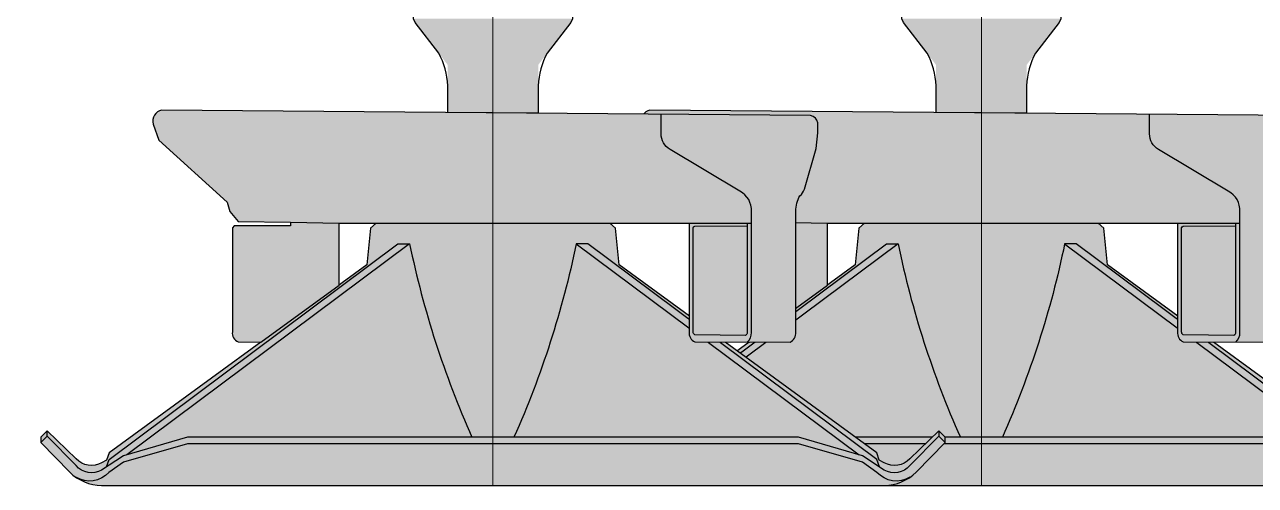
# Model space of a CAD drawing. Header units: millimetres. Extents: x -3516 to 16250, y -11500 to 11784.
# Drawn here: x -3154 to -2474, y 1 to 255 of the extents above; entities that cross this region are included whole.
import ezdxf
from ezdxf.enums import TextEntityAlignment as Align

# ---------------------------------------------------------------- set-up
doc = ezdxf.new("R2010")
doc.units = ezdxf.units.MM
doc.set_wipeout_variables(frame=1)
doc.layers.add('Техника LTM 1050-3.1', color=250, linetype='Continuous')
doc.layers.add('Техника LTM 1050-3.1 Штрих', color=7, linetype='Continuous', true_color=0xffe79e)
doc.styles.add('arial', font='arial.ttf')

# ---------------------------------------------------------------- blocks, each defined once
blk = doc.blocks.new('LTM 1050-3.1-20231118.195502')
at = {"color": 0, "linetype": 'ByBlock', "lineweight": -2, "ltscale": 20, "transparency": 16777216}
for points in [[(3505.656222141726, 3407.900035304396, -2.220446049250313e-16), (3479.881300982641, 3474.696075301137, 0.09015884617429791)], [(3410.44864572314, 3727.999964473856, -4.440892098500626e-16), (2675.000061136001, 3727.999964473856, 0.414213562372754)], [(2625.000061136001, 3677.999964473856, -1.110223024625157e-16), (2625.000061136001, 3652.213078400106, -0.345304035993381)]]:
    blk.add_lwpolyline(points, format="xyb", dxfattribs=at)
blk = doc.blocks.new('LTM 1050-3.1-20231121.18174')
at = {"color": 0, "linetype": 'ByBlock', "lineweight": -2, "ltscale": 20, "transparency": 16777216}
for points in [[(-25, 220.9041778802202), (-25, 220.9041778802202), (-25.460677499339567, 225.591027426161), (-26.45755500956949, 230.19374593311764), (-27.97739155883437, 234.65119804034217), (-30, 238.9041778802202), (-43, 255.90417788022032), (-44, 257.90417788022023), (-44, 902.2332086948155), (44, 902.2332086948155), (44, 257.90417788022023), (43.00000000000006, 255.90417788022032), (30, 238.9041778802202), (30, 238.9041778802202), (27.977391558834313, 234.65119804034217), (26.45755500956949, 230.19374593311764), (25.460677499339567, 225.591027426161), (25.000000000000057, 220.9041778802202), (24.999999999999943, 220.9041778802202), (24.999999999999943, 205.6968529761123), (-25, 206.11150278432584)], [(216.333999999988, 0), (221.2094669225399, 0.5051487299104735), (225.89595106994176, 1.941191656977253), (230.2174502883609, 4.254197808596928), (234.0116695296747, 7.3573016259178985), (234.0116695296747, 7.3573016259178985), (250, 23.74718352308264), (250, 26.69569350191159), (246.46446609406848, 30.231092785543296), (230.4761356237141, 14.597893635422167), (230.4761356237141, 14.597893635422167), (227.40183414514405, 12.32897818172819), (223.76671970320695, 11.152011779841644), (219.94598975064923, 11.18847473059202), (216.333999999988, 12.434603519388418), (216.333999999988, 12.434603519388418), (213.59664241412247, 13.95818772407074), (212.23635946215654, 17.973307578999083), (69.7321725260699, 121.83763198772795), (67.6918066310027, 142.14210438117152), (64.57554258409074, 144.92774828244), (-64.57554258409074, 144.92774828244), (-67.6918066310027, 142.14210438117152), (-69.7321725260699, 121.83763198772795), (-212.23635946215654, 17.973307578999083), (-213.59664241412247, 13.95818772407074), (-216.333999999988, 12.434603519388418), (-216.333999999988, 12.434603519388418), (-219.94598975064923, 11.18847473059202), (-223.766719703207, 11.152011779841644), (-227.40183414514405, 12.32897818172819), (-230.4761356237141, 14.597893635422224), (-230.4761356237141, 14.597893635422167), (-246.46446609406848, 30.231092785543296), (-250, 26.69569350191159), (-250, 23.74718352308264), (-234.0116695296747, 7.3573016259178985), (-234.0116695296747, 7.3573016259178985), (-230.2174502883609, 4.254197808596928), (-225.89595106994176, 1.941191656977253), (-221.2094669225399, 0.5051487299104735), (-216.333999999988, 0)]]:
    blk.add_wipeout(points, dxfattribs=at)
at = {"layer": 'Техника LTM 1050-3.1 Штрих', "ltscale": 20, "transparency": 16777216}
h = blk.add_hatch(color=256, dxfattribs=at)
h.dxf.hatch_style = 1
h.set_gradient(color1=(173, 173, 173), tint=1, name='CYLINDER')
h.paths.add_polyline_path([(-3.552713678800501e-15, 205.9041778802191), (25, 205.6968529761123), (25, 232.3657163417587), (43, 255.9041778802202), (44, 257.9041778802202), (0, 257.9041778802202)])
h.paths.add_polyline_path([(1.77635683940025e-15, 257.9041778802202), (-44, 257.9041778802202), (-43, 255.9041778802202), (-25, 232.3657163417587), (-25, 206.1115027843259), (0, 205.9041778802191)])
at = {"layer": 'Техника LTM 1050-3.1 Штрих', "ltscale": 20, "true_color": 0xadadad, "transparency": 16777216}
h = blk.add_hatch(color=253, dxfattribs=at)
h.dxf.hatch_style = 1
edge = h.paths.add_edge_path()
edge.add_arc((216.177342254826, 25.29246412849063), 25.29294928117527, 270.3548769625855, 314.8384819658716)
edge.add_line((234.0116695296747, 7.357301625917898), (250, 23.74718352308264))
edge.add_line((250, 23.74718352308264), (250, 26.69569350191159))
edge.add_line((250, 26.69569350191159), (246.4644660940685, 30.2310927855433))
edge.add_line((246.4644660940685, 30.2310927855433), (230.4761356237141, 14.59789363542222))
edge.add_arc((221.9683769416404, 22.90836708490321), 11.89310416783307, 241.7219031112774, 315.6720737751302, ccw=False)
edge.add_line((216.333999999988, 12.43460351938847), (213.5966424141225, 13.95818772407074))
edge.add_line((213.5966424141225, 13.95818772407074), (212.2363594621565, 17.97330757899908))
edge.add_line((212.2363594621565, 17.97330757899908), (69.73217252606992, 121.8376319877279))
edge.add_line((69.73217252606992, 121.8376319877279), (67.69180663100269, 142.1421043811715))
edge.add_line((67.69180663100269, 142.1421043811715), (64.57554258409073, 144.92774828244))
edge.add_line((64.57554258409073, 144.92774828244), (-64.57554258409073, 144.92774828244))
edge.add_line((-64.57554258409073, 144.92774828244), (-67.69180663100269, 142.1421043811715))
edge.add_line((-67.69180663100269, 142.1421043811715), (-69.73217252606992, 121.8376319877279))
edge.add_line((-69.73217252606992, 121.8376319877279), (-212.2363594621565, 17.97330757899908))
edge.add_line((-212.2363594621565, 17.97330757899908), (-213.5966424141225, 13.95818772407074))
edge.add_line((-213.5966424141225, 13.95818772407074), (-216.333999999988, 12.43460351938847))
edge.add_arc((-221.9683769416404, 22.90836708490321), 11.89310416783306, 224.3279262248698, 298.27809688872253, ccw=False)
edge.add_line((-230.4761356237141, 14.59789363542222), (-246.4644660940685, 30.2310927855433))
edge.add_line((-246.4644660940685, 30.2310927855433), (-250, 26.69569350191159))
edge.add_line((-250, 26.69569350191159), (-250, 23.74718352308264))
edge.add_line((-250, 23.74718352308264), (-234.0116695296747, 7.357301625917898))
edge.add_arc((-216.177342254826, 25.29246412849063), 25.29294928117527, 225.1615180341284, 269.6451230374145)
edge.add_line((-216.333999999988, 0), (216.333999999988, 0))
at = {"color": 0, "linetype": 'ByBlock', "lineweight": -2, "ltscale": 20, "transparency": 16777216}
for points in [[(-25, 206.1115027843259), (-25, 220.9041778802202, 0.115827221158946), (-30, 238.9041778802202), (-43, 255.9041778802202), (-44, 257.9041778802202), (-44, 902.2332086948154), (44, 902.2332086948154), (44, 257.9041778802202), (43, 255.9041778802202), (30, 238.9041778802202, 0.115827221158946), (25, 220.9041778802202), (25, 205.6968529761123)], [(216.333999999988, 0, 0.1965710641964329), (234.0116695296747, 7.357301625917898), (250, 23.74718352308264), (250, 26.69569350191159), (246.4644660940685, 30.2310927855433), (230.4761356237141, 14.59789363542222, -0.3343535743777284), (216.333999999988, 12.43460351938847), (213.5966424141225, 13.95818772407074), (212.2363594621565, 17.97330757899908), (69.73217252606992, 121.8376319877279), (67.69180663100269, 142.1421043811715), (64.57554258409073, 144.92774828244), (-64.57554258409073, 144.92774828244), (-67.69180663100269, 142.1421043811715), (-69.73217252606992, 121.8376319877279), (-212.2363594621565, 17.97330757899908), (-213.5966424141225, 13.95818772407074), (-216.333999999988, 12.43460351938847, -0.3343535743777284), (-230.4761356237141, 14.59789363542222), (-246.4644660940685, 30.2310927855433), (-250, 26.69569350191159), (-250, 23.74718352308264), (-234.0116695296747, 7.357301625917898, 0.1965710641964329), (-216.333999999988, 0)]]:
    blk.add_lwpolyline(points, format="xyb", close=True, dxfattribs=at)
for points in [[(-213.6544874114188, 10.21411678282311), (-212.2363594621565, 14.38270141559769), (-52.50589217718516, 133.517840214161), (-46.0616332264326, 133.5242437619308, 0.05379172285467965), (-11.61562349151063, 26.60597158098244)], [(213.6544874114188, 10.21411678282311), (212.2363594621565, 14.38270141559769), (52.50589217718516, 133.517840214161), (46.0616332264326, 133.5242437619308, -0.05379172285467965), (11.61562349151063, 26.60597158098244)], [(246.4644660940685, 30.2310927855433), (246.4644660940685, 27.28258280671434), (230.476135623685, 10.8927009095205, -0.3578711940507989), (216.333999999988, 8.460047350818058), (204.2946609406645, 16.34127049404196), (168.9393218813493, 26.60584901992115), (-168.9393218813493, 26.60584901992115), (-204.2946609406645, 16.34127049404196), (-216.333999999988, 8.460047350818058, -0.3578711940507989), (-230.476135623685, 10.8927009095205), (-246.4644660940685, 27.28258280671434), (-246.4644660940685, 30.2310927855433)], [(230.5499293027242, 4.47991923626978, -0.3585152106396735), (212.2946000000084, 7.167786847741809), (204.2946609406645, 12.7750182482705), (168.9393218813493, 23.03959677412058), (-168.9393218813493, 23.03959677412058), (-204.2946609406645, 12.7750182482705), (-212.2946000000084, 7.167786847741809, -0.3585152106396735), (-230.5499293027242, 4.47991923626978)]]:
    blk.add_lwpolyline(points, format="xyb", dxfattribs=at)
for points in [[(-46.0616332264326, 133.5242437619308), (-202.4609553350747, 16.87364313373109)], [(46.0616332264326, 133.5242437619308), (202.4609553350747, 16.87364313373109)], [(-250, 23.74718352308264), (-246.4644660940685, 27.28258280671434)], [(250, 23.74718352308264), (246.4644660940685, 27.28258280671434)]]:
    blk.add_lwpolyline(points, dxfattribs=at)
blk.add_wipeout([(108.45055918754953, 84.90481534248107), (108.45055918754953, 84.90481534248107), (108.5330008185404, 83.1800269358207), (109.14300816106635, 81.56460664613303), (110.2211930557634, 80.21582608461921), (111.66258723112695, 79.26499776073615), (164.2276786537404, 79.06631787633523), (164.2276786537404, 79.06631787633523), (165.58536908229945, 80.06299930127247), (166.6203658015448, 81.39171257123215), (167.254451492789, 82.95204346523346), (167.43970669728878, 84.6260738328856), (167.43970669728878, 84.6260738328856), (167.43970669728878, 151.5347021201742), (167.43970669728878, 151.5347021201742), (167.57108479041392, 153.76544440529113), (167.9861007887342, 155.96117505068008), (168.67796643635512, 158.08597934086868), (169.63536515492888, 160.10510267529753), (169.63536515492888, 160.10510267529753), (170.49287475982186, 160.82452299592137), (171.21159436657805, 161.68261998756884), (171.7694419525877, 162.65302938106908), (172.14927814542898, 163.7059362082946), (178.74186629190808, 186.12307904171757), (179.610107180255, 194.8259731226717), (179.610107180255, 200.3971519972838), (179.610107180255, 200.3971519972838), (179.12988504393047, 201.8339008876091), (178.23875310135244, 203.05894967642706), (177.01968050221973, 203.95823976984013), (175.58616942520894, 204.44804245067644), (-183.23362752790854, 207.42373365047388), (-183.23362752790854, 207.42373365047388), (-185.5145397367723, 206.41416505194934), (-187.20242729290987, 204.5776398390796), (-188.0163633794607, 202.21982362345113), (-187.82087897593738, 199.7331440888811), (-184.75935209359162, 190.8451130661124), (-146.90698612715644, 156.59424993704306), (-145.37622268595442, 151.3688384486013), (-140.78897123794016, 145.79708155617118), (-111.92916037679244, 145.43740795913618), (-111.92905194875495, 143.39886342958198), (-143.12179870920954, 143.39886342958198), (-144.0494408124505, 142.30262972638593), (-144.0494408124505, 84.90481534248107), (-144.0494408124505, 84.90481534248107), (-144.0148185662176, 83.16501872393553), (-143.41522999370827, 81.53143844811399), (-142.31611082803312, 80.18235430193104), (-140.83741276887304, 79.26499776073618), (-140.83741276887304, 79.26499776073615), (-128.35620226428728, 79.1094471266843), (-85.06029330271122, 110.6657152661792), (-85.06029330271122, 144.92774828244), (108.45055918754953, 144.92774828244)], dxfattribs=at)
at = {"layer": 'Техника LTM 1050-3.1 Штрих', "ltscale": 20, "true_color": 0xadadad, "transparency": 16777216}
h = blk.add_hatch(color=253, dxfattribs=at)
h.dxf.hatch_style = 1
edge = h.paths.add_edge_path()
edge.add_line((108.4505591875495, 144.92774828244), (108.4505591875495, 84.90481534248102))
edge.add_arc((113.9519085797527, 84.30340498131122), 5.53412500379386, 173.7611703996745, 245.5641862393508)
edge.add_line((111.662587231127, 79.26499776073615), (164.2276786537404, 79.06631787633523))
edge.add_arc((161.3153821271713, 84.45655147168391), 6.126670324988301, 298.3819686065993, 361.5855522034938)
edge.add_line((167.4397066972888, 84.6260738328856), (167.4397066972888, 151.5347021201742))
edge.add_arc((184.9119555850193, 151.624925420663), 17.47248183397968, 150.9649383157454, 180.2958616500035, ccw=False)
edge.add_arc((165.9755760211421, 165.3381331948491), 6.385817482698855, 304.9675268610584, 345.1910258301178)
edge.add_line((172.149278145429, 163.7059362082946), (178.7418662919081, 186.1230790417176))
edge.add_line((178.7418662919081, 186.1230790417176), (179.610107180255, 194.8259731226717))
edge.add_line((179.610107180255, 194.8259731226717), (179.610107180255, 200.3971519972838))
edge.add_arc((174.716499403595, 199.5601313794803), 4.964675275022106, 9.706153363838515, 79.91135673375942)
edge.add_line((175.5861694252089, 204.4480424506764), (-183.2336275279085, 207.4237336504739))
edge.add_arc((-181.9514803499726, 201.4455764550439), 6.114103764179981, 102.1049600915258, 196.264922639054)
edge.add_line((-187.8208789759374, 199.7331440888811), (-184.7593520935916, 190.8451130661124))
edge.add_line((-184.7593520935916, 190.8451130661124), (-146.9069861271564, 156.5942499370431))
edge.add_line((-146.9069861271564, 156.5942499370431), (-145.3762226859544, 151.3688384486013))
edge.add_line((-145.3762226859544, 151.3688384486013), (-140.7889712379401, 145.7970815561712))
edge.add_line((-140.7889712379401, 145.7970815561712), (-111.9291603767924, 145.4374079591362))
edge.add_line((-111.9291603767924, 145.4374079591362), (-111.9290519487549, 143.398863429582))
edge.add_line((-111.9290519487549, 143.398863429582), (-143.1217987092095, 143.398863429582))
edge.add_line((-143.1217987092095, 143.398863429582), (-144.0494408124505, 142.3026297263859))
edge.add_line((-144.0494408124505, 142.3026297263859), (-144.0494408124505, 84.90481534248102))
edge.add_arc((-138.8380239161803, 84.13828061439986), 5.2674891130485, 171.6325008299535, 247.6928558090719)
edge.add_line((-140.837412768873, 79.26499776073615), (-128.3562022642873, 79.10944712668424))
edge.add_line((-128.3562022642873, 79.10944712668424), (-85.06029330271122, 110.6657152661792))
edge.add_line((-85.06029330271122, 110.6657152661792), (-85.06029330271122, 144.92774828244))
edge.add_line((-85.06029330271122, 144.92774828244), (108.4505591875495, 144.92774828244))
at = {"color": 0, "linetype": 'ByBlock', "lineweight": 5, "ltscale": 20, "transparency": 16777216}
blk.add_lwpolyline([(0, 0), (0, 902.2332086948154)], dxfattribs=at)
at = {"color": 0, "linetype": 'ByBlock', "lineweight": -2, "ltscale": 20, "transparency": 16777216}
for points in [[(108.4505591875495, 144.92774828244), (108.4505591875495, 84.90481534248102, 0.3239697153428981), (111.662587231127, 79.26499776073615), (164.2276786537404, 79.06631787633523, 0.2829883657405446), (167.4397066972888, 84.6260738328856), (167.4397066972888, 151.5347021201742, -0.1286836324225278), (169.6353651549289, 160.1051026752975, 0.1773326722678998), (172.149278145429, 163.7059362082946), (178.7418662919081, 186.1230790417176), (179.610107180255, 194.8259731226717), (179.610107180255, 200.3971519972838, 0.3162834473018068), (175.5861694252089, 204.4480424506764), (-183.2336275279085, 207.4237336504739, 0.4356425544675606), (-187.8208789759374, 199.7331440888811), (-184.7593520935916, 190.8451130661124), (-146.9069861271564, 156.5942499370431), (-145.3762226859544, 151.3688384486013), (-140.7889712379401, 145.7970815561712), (-111.9291603767924, 145.4374079591362), (-111.9290519487549, 143.398863429582), (-143.1217987092095, 143.398863429582), (-144.0494408124505, 142.3026297263859), (-144.0494408124505, 84.90481534248102, 0.344622211254512), (-140.837412768873, 79.26499776073615), (-128.3562022642873, 79.10944712668424), (-85.06029330271122, 110.6657152661792), (-85.06029330271122, 144.92774828244), (108.4505591875495, 144.92774828244)], [(140.6101235701644, 79.15558497331222, 0.2555684881184437), (142.8651453686034, 84.47591377893696), (142.8651453686034, 151.3845420661673, 0.3016384351872907), (136.4850290724571, 162.6048029618105), (97.89986339716415, 185.6291032040317, -0.2655342574328126), (92.97582463211438, 194.2966042208427), (92.97582463211438, 205.1331297231809)], [(140.5708396232367, 144.92774828244), (140.5708396232367, 84.5045072164794, -0.3344080214213029), (139.6531173250405, 82.91600551462034), (111.662587231127, 83.2648454529699, -0.3445520016384252), (110.7448649329453, 84.87622190493857), (110.7448649329453, 142.2740362887853, -0.4020596547309081), (111.5640169772523, 143.2790035470098), (140.5709480512451, 143.398863429582)]]:
    blk.add_lwpolyline(points, format="xyb", dxfattribs=at)
for points in [[(-111.9291603767924, 145.4374079591362), (-85.06029330271122, 144.92774828244)], [(108.4505591875495, 144.92774828244), (142.8651453686034, 144.92774828244)]]:
    blk.add_lwpolyline(points, dxfattribs=at)
blk = doc.blocks.new('*U101')
at = {"color": 0, "linetype": 'ByBlock', "lineweight": -2, "ltscale": 20, "transparency": 16777216, "xscale": -1}
blk.add_blockref('LTM 1050-3.1-20231118.195502', (0, 0), dxfattribs=at)
at = {"color": 0, "linetype": 'ByBlock', "lineweight": -2, "ltscale": 20, "transparency": 16777216}
blk.add_blockref('LTM 1050-3.1-20231121.18174', (-2625, -149.4723352938963), dxfattribs=at)
at = {"layer": 'Defpoints', "color": 250, "linetype": 'ByBlock', "lineweight": -2, "transparency": 16777216, "style": 'arial', "width": 0.75}
blk.add_attdef('МАРКА', text='', height=219.9999999999999, rotation=42.99999999999227, dxfattribs=at).set_placement((4321.110565534704, 9931.518217078576), align=Align.MIDDLE_CENTER)
at = {"color": 0, "linetype": 'ByBlock', "lineweight": -2, "ltscale": 20, "transparency": 16777216}
blk.add_blockref('LTM 1050-3.1-20231121.18174', (-2895, -149.4723352938963), dxfattribs=at)

msp = doc.modelspace()

# ---------------------------------------------------------------- block references
at = {"layer": 'Техника LTM 1050-3.1'}
msp.add_blockref('*U101', (0, 150), dxfattribs=at)

doc.saveas('drawing.dxf')
